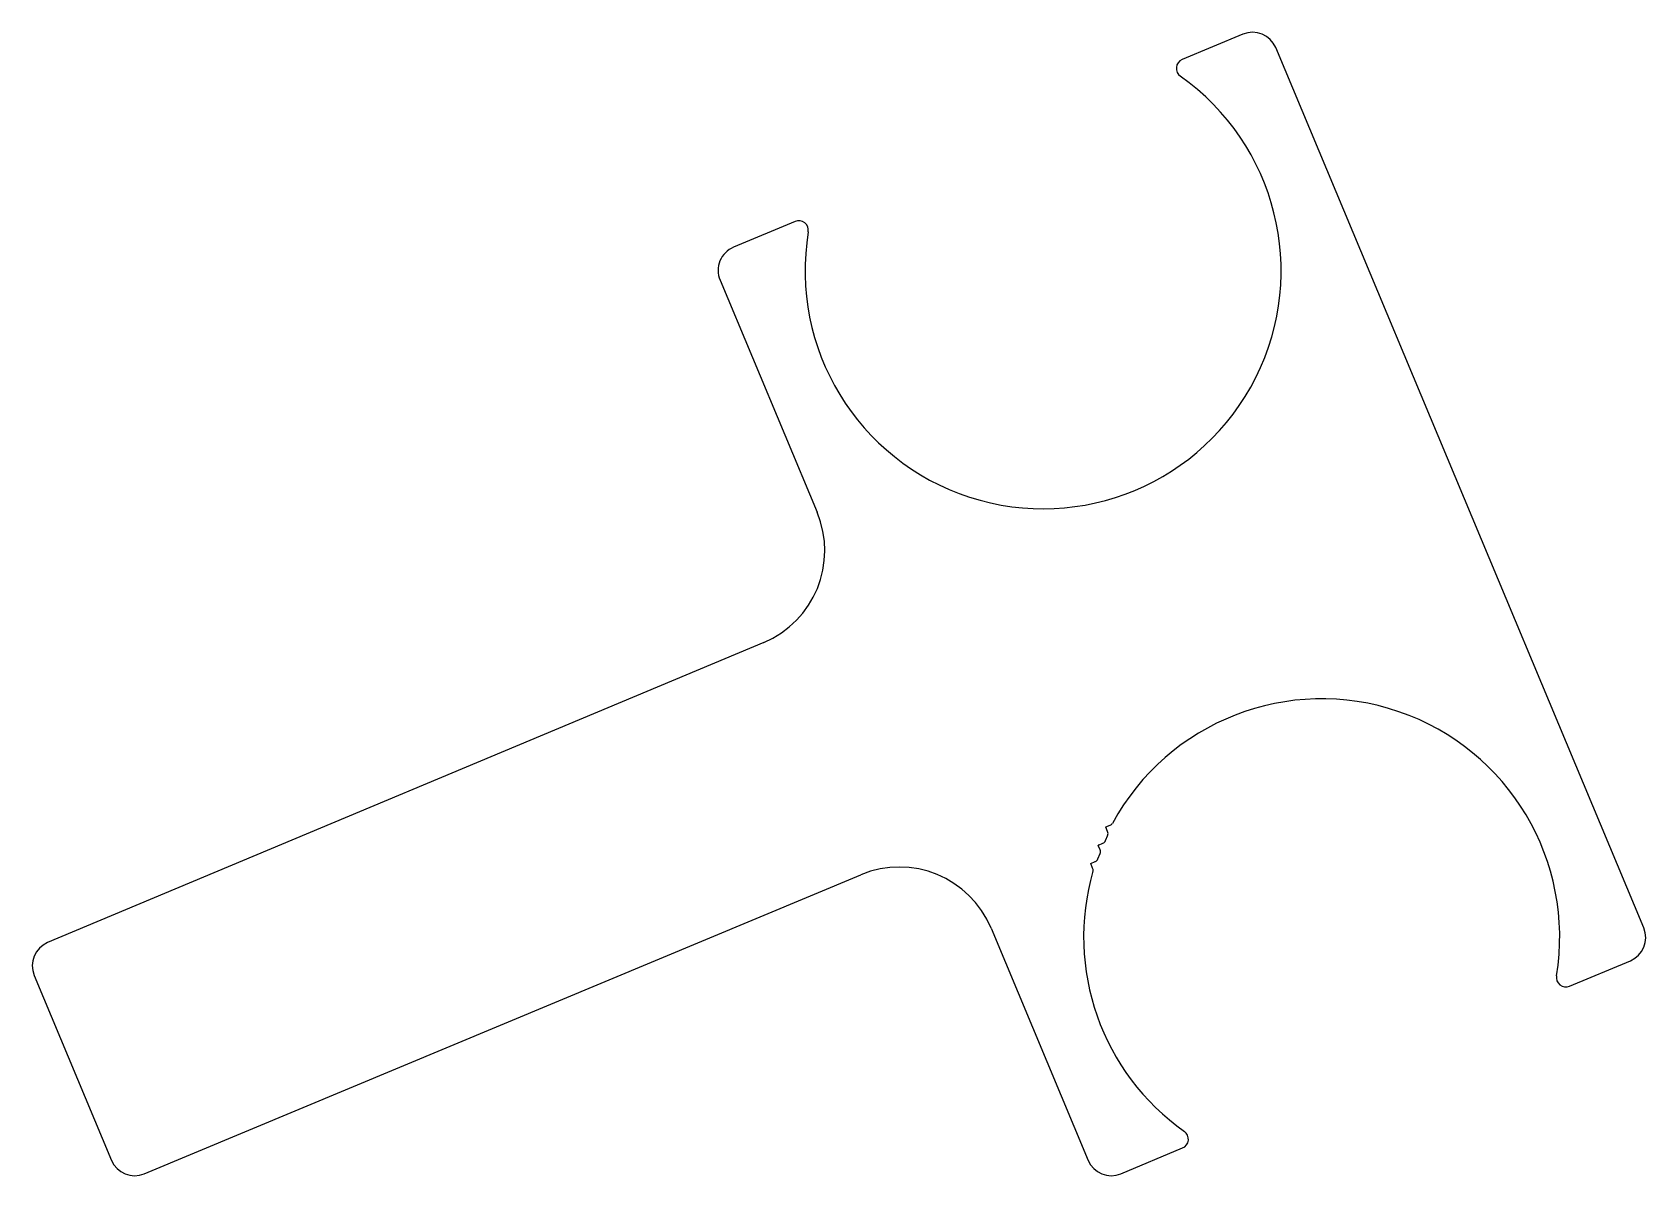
# Model space of a CAD drawing. Header units: inches. Extents: x -43.6 to 39, y 0 to 58.6.
import ezdxf

# ---------------------------------------------------------------- set-up
doc = ezdxf.new("R2010")
doc.units = ezdxf.units.IN
doc.header["$MEASUREMENT"] = 0

msp = doc.modelspace()

# ---------------------------------------------------------------- linework, layer by layer
for p, q in [((18.425, 58.481), (15.315, 57.18)), ((38.949, 12.731), (20.104, 57.792)), ((-4.498, 48.893), (-7.656, 47.573)), ((-8.344, 45.895), (-3.375, 34.014)), ((-6.109, 27.342), (-42.768, 11.978)), ((11.389, 17.198), (11.502, 17.472)), ((11.501, 17.665), (11.407, 17.89)), ((11.411, 17.901), (11.637, 17.995)), ((11.006, 16.264), (11.118, 16.537)), ((11.118, 16.73), (11.023, 16.956)), ((11.028, 16.967), (11.253, 17.061)), ((10.733, 15.798), (10.64, 16.022)), ((10.644, 16.032), (10.87, 16.126)), ((-37.819, 0.144), (-1.137, 15.453)), ((5.533, 12.714), (10.502, 0.833)), ((35.15, 9.751), (38.261, 11.052)), ((-43.456, 10.3), (-39.497, 0.833)), ((12.18, 0.145), (15.337, 1.465))]:
    msp.add_line(p, q)
for centre, radius, start, end in [((18.92, 57.297), 1.283, 22.69554, 112.69554), ((15.504, 56.728), 0.489, 112.69554, 234.78756), ((8.195, 46.373), 12.186, 170.60352, 54.78756), ((-4.31, 48.442), 0.489, 350.60352, 112.69554), ((-7.161, 46.39), 1.283, 112.69554, 202.69554), ((-8.081, 32.046), 5.101, 292.7392, 22.69554), ((22.457, 12.272), 12.186, 350.60352, 151.51549), ((11.414, 17.893), 0.00808, 112.69554, 202.69554), ((11.268, 17.567), 0.252, 337.69554, 22.69554), ((11.539, 18.228), 0.252, 292.69554, 325.07446), ((11.031, 16.959), 0.00808, 112.69554, 202.69554), ((10.885, 16.633), 0.252, 337.69554, 22.69554), ((11.156, 17.294), 0.252, 292.69554, 337.69554), ((0.827, 10.746), 5.101, 22.69554, 112.65189), ((10.648, 16.025), 0.00808, 112.69554, 202.69554), ((10.501, 15.701), 0.252, 343.9971, 22.69554), ((10.773, 16.359), 0.252, 292.69554, 337.69554), ((22.457, 12.272), 12.186, 163.9971, 234.78756), ((37.766, 12.236), 1.283, 292.69554, 22.69554), ((-42.273, 10.795), 1.283, 112.7392, 202.69554), ((34.961, 10.203), 0.489, 170.60352, 292.69554), ((15.148, 1.916), 0.489, 292.69554, 54.78756), ((-38.313, 1.328), 1.283, 202.69554, 292.65189), ((11.685, 1.328), 1.283, 202.69554, 292.69554)]:
    msp.add_arc(centre, radius, start, end)

doc.saveas('drawing.dxf')
